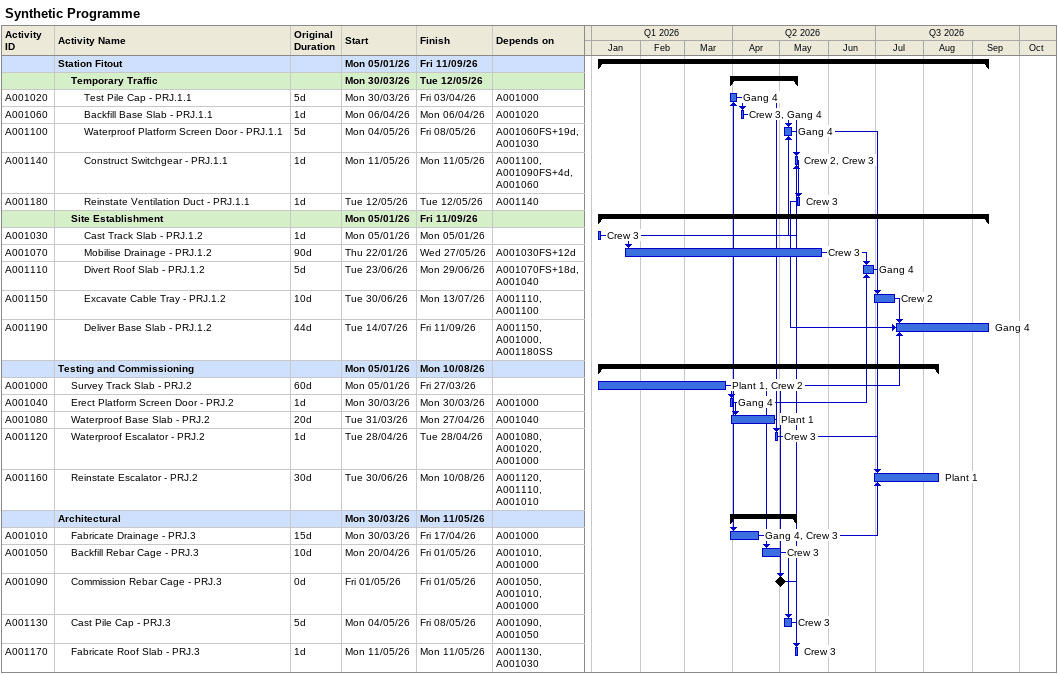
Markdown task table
Synthetic Programme

| ID | Level | Task | Original duration | Start | Finish | Predecessors | Resources |
|---|---|---|---|---|---|---|---|
|  | 1 | **Station Fitout** |  | 2026-01-05 | 2026-09-11 |  |  |
|  | 2 | **Temporary Traffic** |  | 2026-03-30 | 2026-05-12 |  |  |
| A001020 | 3 | Test Pile Cap - PRJ.1.1 | 5d | 2026-03-30 | 2026-04-03 | A001000 | Gang 4 |
| A001060 | 3 | Backfill Base Slab - PRJ.1.1 | 1d | 2026-04-06 | 2026-04-06 | A001020 | Crew 3, Gang 4 |
| A001100 | 3 | Waterproof Platform Screen Door - PRJ.1.1 | 5d | 2026-05-04 | 2026-05-08 | A001060FS+19d, A001030 | Gang 4 |
| A001140 | 3 | Construct Switchgear - PRJ.1.1 | 1d | 2026-05-11 | 2026-05-11 | A001100, A001090FS+4d, A001060 | Crew 2, Crew 3 |
| A001180 | 3 | Reinstate Ventilation Duct - PRJ.1.1 | 1d | 2026-05-12 | 2026-05-12 | A001140 | Crew 3 |
|  | 2 | **Site Establishment** |  | 2026-01-05 | 2026-09-11 |  |  |
| A001030 | 3 | Cast Track Slab - PRJ.1.2 | 1d | 2026-01-05 | 2026-01-05 |  | Crew 3 |
| A001070 | 3 | Mobilise Drainage - PRJ.1.2 | 90d | 2026-01-22 | 2026-05-27 | A001030FS+12d | Crew 3 |
| A001110 | 3 | Divert Roof Slab - PRJ.1.2 | 5d | 2026-06-23 | 2026-06-29 | A001070FS+18d, A001040 | Gang 4 |
| A001150 | 3 | Excavate Cable Tray - PRJ.1.2 | 10d | 2026-06-30 | 2026-07-13 | A001110, A001100 | Crew 2 |
| A001190 | 3 | Deliver Base Slab - PRJ.1.2 | 44d | 2026-07-14 | 2026-09-11 | A001150, A001000, A001180SS | Gang 4 |
|  | 1 | **Testing and Commissioning** |  | 2026-01-05 | 2026-08-10 |  |  |
| A001000 | 2 | Survey Track Slab - PRJ.2 | 60d | 2026-01-05 | 2026-03-27 |  | Plant 1, Crew 2 |
| A001040 | 2 | Erect Platform Screen Door - PRJ.2 | 1d | 2026-03-30 | 2026-03-30 | A001000 | Gang 4 |
| A001080 | 2 | Waterproof Base Slab - PRJ.2 | 20d | 2026-03-31 | 2026-04-27 | A001040 | Plant 1 |
| A001120 | 2 | Waterproof Escalator - PRJ.2 | 1d | 2026-04-28 | 2026-04-28 | A001080, A001020, A001000 | Crew 3 |
| A001160 | 2 | Reinstate Escalator - PRJ.2 | 30d | 2026-06-30 | 2026-08-10 | A001120, A001110, A001010 | Plant 1 |
|  | 1 | **Architectural** |  | 2026-03-30 | 2026-05-11 |  |  |
| A001010 | 2 | Fabricate Drainage - PRJ.3 | 15d | 2026-03-30 | 2026-04-17 | A001000 | Gang 4, Crew 3 |
| A001050 | 2 | Backfill Rebar Cage - PRJ.3 | 10d | 2026-04-20 | 2026-05-01 | A001010, A001000 | Crew 3 |
| A001090 | 2 | Commission Rebar Cage - PRJ.3 | 0d | 2026-05-01 | 2026-05-01 | A001050, A001010, A001000 |  |
| A001130 | 2 | Cast Pile Cap - PRJ.3 | 5d | 2026-05-04 | 2026-05-08 | A001090, A001050 | Crew 3 |
| A001170 | 2 | Fabricate Roof Slab - PRJ.3 | 1d | 2026-05-11 | 2026-05-11 | A001130, A001030 | Crew 3 |
